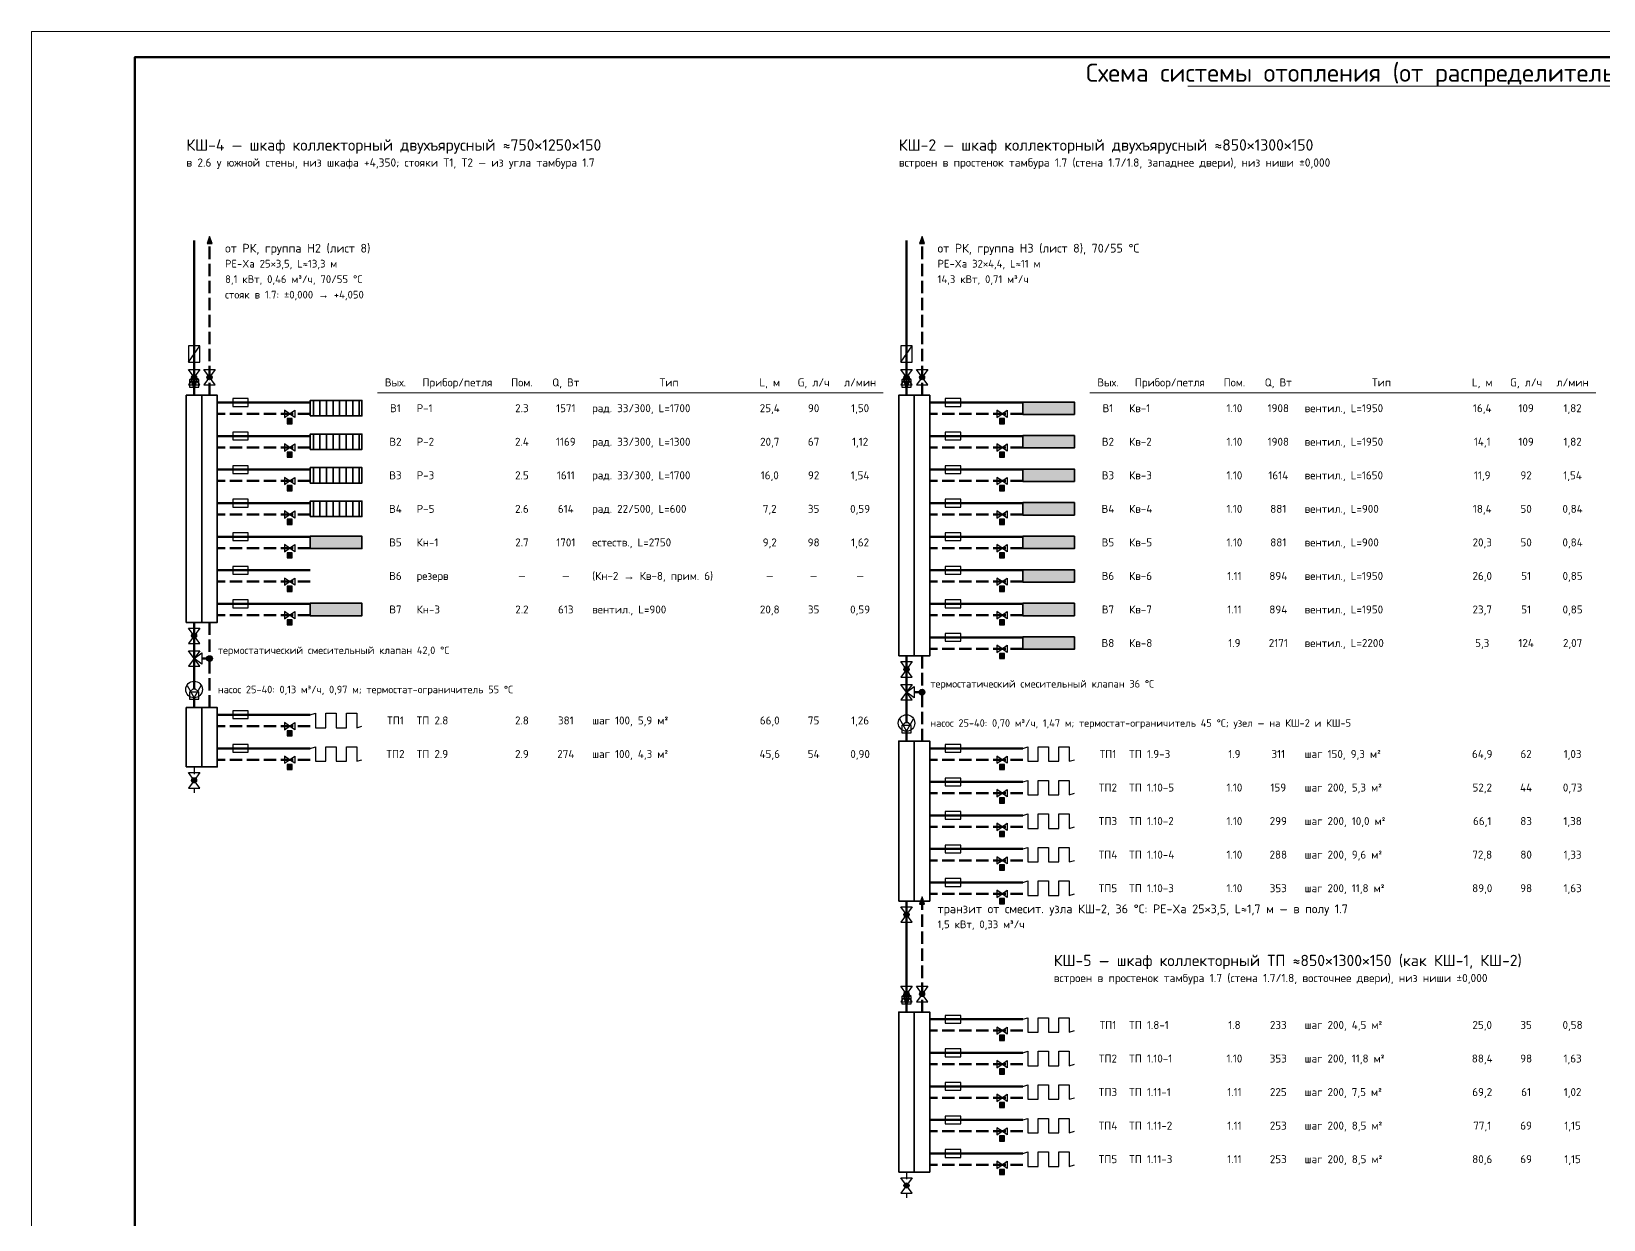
# Paper-space layout 'Лист' of a CAD drawing. Header units: millimetres. Extents: x 0 to 594, y 0 to 420.
# Drawn here: x 0 to 304.5, y 189.8 to 420 of the extents above; entities that cross this region are included whole.
import ezdxf
from ezdxf.enums import TextEntityAlignment as Align

# ---------------------------------------------------------------- set-up
doc = ezdxf.new("R2010")
doc.units = ezdxf.units.MM
doc.linetypes.add('ОВ_ШТРИХ', pattern=[330, 240, -90])
for name, color, linetype, lineweight in [('ОВ_арматура', 7, 'Continuous', 25), ('ОВ_приборы', 7, 'Continuous', 35), ('ОВ_Т1', 1, 'Continuous', 50), ('ОВ_Т11', 6, 'Continuous', 35), ('ОВ_Т2', 5, 'Continuous', 50), ('ОВ_Т21', 4, 'Continuous', 35), ('ОВ_текст', 7, 'Continuous', 18), ('ОВ_ТП', 1, 'Continuous', 13), ('Рамка', 7, 'Continuous', 50), ('Таблицы', 7, 'Continuous', 18), ('Текст', 7, 'Continuous', 18), ('Тонкие', 8, 'Continuous', 13)]:
    doc.layers.add(name, color=color, linetype=linetype, lineweight=lineweight)
doc.styles.add('GOST', font='isocpeur.ttf', dxfattribs={"width": 0.9})

psp = doc.layouts.new('Лист')

# ---------------------------------------------------------------- hatches: boundary and pattern name
at = {"layer": 'ОВ_арматура'}
for points in [[(34.5, 380.3), (34.01, 378.9), (34.99, 378.9)], [(172.5, 380.3), (172.01, 378.9), (172.99, 378.9)], [(31.5, 350.7), (31.99, 352.1), (31.01, 352.1)], [(169.5, 350.7), (169.99, 352.1), (169.01, 352.1)], [(49.5, 344), (50.5, 344), (50.5, 345), (49.5, 345)], [(187.5, 344), (188.5, 344), (188.5, 345), (187.5, 345)], [(49.5, 337.5), (50.5, 337.5), (50.5, 338.5), (49.5, 338.5)], [(187.5, 337.5), (188.5, 337.5), (188.5, 338.5), (187.5, 338.5)], [(49.5, 331), (50.5, 331), (50.5, 332), (49.5, 332)], [(187.5, 331), (188.5, 331), (188.5, 332), (187.5, 332)], [(49.5, 324.5), (50.5, 324.5), (50.5, 325.5), (49.5, 325.5)], [(187.5, 324.5), (188.5, 324.5), (188.5, 325.5), (187.5, 325.5)], [(49.5, 318), (50.5, 318), (50.5, 319), (49.5, 319)], [(187.5, 318), (188.5, 318), (188.5, 319), (187.5, 319)], [(49.5, 311.5), (50.5, 311.5), (50.5, 312.5), (49.5, 312.5)], [(187.5, 311.5), (188.5, 311.5), (188.5, 312.5), (187.5, 312.5)], [(49.5, 305), (50.5, 305), (50.5, 306), (49.5, 306)], [(187.5, 305), (188.5, 305), (188.5, 306), (187.5, 306)], [(187.5, 298.5), (188.5, 298.5), (188.5, 299.5), (187.5, 299.5)], [(49.5, 283.5), (50.5, 283.5), (50.5, 284.5), (49.5, 284.5)], [(49.5, 277), (50.5, 277), (50.5, 278), (49.5, 278)], [(187.5, 277), (188.5, 277), (188.5, 278), (187.5, 278)], [(187.5, 270.5), (188.5, 270.5), (188.5, 271.5), (187.5, 271.5)], [(187.5, 264), (188.5, 264), (188.5, 265), (187.5, 265)], [(187.5, 257.5), (188.5, 257.5), (188.5, 258.5), (187.5, 258.5)], [(172.5, 252.3), (172.01, 250.9), (172.99, 250.9)], [(187.5, 251), (188.5, 251), (188.5, 252), (187.5, 252)], [(169.5, 231.2), (169.99, 232.6), (169.01, 232.6)], [(187.5, 224.5), (188.5, 224.5), (188.5, 225.5), (187.5, 225.5)], [(187.5, 218), (188.5, 218), (188.5, 219), (187.5, 219)], [(187.5, 211.5), (188.5, 211.5), (188.5, 212.5), (187.5, 212.5)], [(187.5, 205), (188.5, 205), (188.5, 206), (187.5, 206)], [(187.5, 198.5), (188.5, 198.5), (188.5, 199.5), (187.5, 199.5)]]:
    psp.add_hatch(color=7, dxfattribs=at).paths.add_polyline_path(points)
h = psp.add_hatch(color=7, dxfattribs=at)
edge = h.paths.add_edge_path()
edge.add_arc((31.5, 353), 0.5, 0, 360)
h = psp.add_hatch(color=7, dxfattribs=at)
edge = h.paths.add_edge_path()
edge.add_arc((34.5, 353), 0.5, 0, 360)
h = psp.add_hatch(color=7, dxfattribs=at)
edge = h.paths.add_edge_path()
edge.add_arc((169.5, 353), 0.5, 0, 360)
h = psp.add_hatch(color=7, dxfattribs=at)
edge = h.paths.add_edge_path()
edge.add_arc((172.5, 353), 0.5, 0, 360)
h = psp.add_hatch(color=7, dxfattribs=at)
edge = h.paths.add_edge_path()
edge.add_arc((31.5, 302.9), 0.5, 0, 360)
h = psp.add_hatch(color=7, dxfattribs=at)
edge = h.paths.add_edge_path()
edge.add_arc((34.5, 298.5), 0.55, 0, 360)
h = psp.add_hatch(color=7, dxfattribs=at)
edge = h.paths.add_edge_path()
edge.add_arc((169.5, 296.4), 0.5, 0, 360)
h = psp.add_hatch(color=7, dxfattribs=at)
edge = h.paths.add_edge_path()
edge.add_arc((172.5, 292), 0.55, 0, 360)
h = psp.add_hatch(color=7, dxfattribs=at)
edge = h.paths.add_edge_path()
edge.add_arc((31.5, 274.9), 0.5, 0, 360)
h = psp.add_hatch(color=7, dxfattribs=at)
edge = h.paths.add_edge_path()
edge.add_arc((169.5, 248.9), 0.5, 0, 360)
h = psp.add_hatch(color=7, dxfattribs=at)
edge = h.paths.add_edge_path()
edge.add_arc((169.5, 233.5), 0.5, 0, 360)
h = psp.add_hatch(color=7, dxfattribs=at)
edge = h.paths.add_edge_path()
edge.add_arc((172.5, 233.5), 0.5, 0, 360)
h = psp.add_hatch(color=7, dxfattribs=at)
edge = h.paths.add_edge_path()
edge.add_arc((169.5, 196.4), 0.5, 0, 360)
at = {"layer": 'ОВ_приборы'}
h = psp.add_hatch(dxfattribs=at)
h.set_pattern_fill('ANSI31', scale=0.4, angle=45)
h.paths.add_polyline_path([(54, 345.5), (64, 345.5), (64, 348.5), (54, 348.5)])
for points in [[(192, 345.8), (202, 345.8), (202, 348.2), (192, 348.2)], [(192, 339.3), (202, 339.3), (202, 341.7), (192, 341.7)], [(192, 332.8), (202, 332.8), (202, 335.2), (192, 335.2)], [(192, 326.3), (202, 326.3), (202, 328.7), (192, 328.7)], [(54, 319.8), (64, 319.8), (64, 322.2), (54, 322.2)], [(192, 319.8), (202, 319.8), (202, 322.2), (192, 322.2)], [(192, 313.3), (202, 313.3), (202, 315.7), (192, 315.7)], [(54, 306.8), (64, 306.8), (64, 309.2), (54, 309.2)], [(192, 306.8), (202, 306.8), (202, 309.2), (192, 309.2)], [(192, 300.3), (202, 300.3), (202, 302.7), (192, 302.7)]]:
    psp.add_hatch(color=1, dxfattribs=at).paths.add_polyline_path(points)
h = psp.add_hatch(dxfattribs=at)
h.set_pattern_fill('ANSI31', scale=0.4, angle=45)
h.paths.add_polyline_path([(54, 339), (64, 339), (64, 342), (54, 342)])
h = psp.add_hatch(dxfattribs=at)
h.set_pattern_fill('ANSI31', scale=0.4, angle=45)
h.paths.add_polyline_path([(54, 332.5), (64, 332.5), (64, 335.5), (54, 335.5)])
h = psp.add_hatch(dxfattribs=at)
h.set_pattern_fill('ANSI31', scale=0.4, angle=45)
h.paths.add_polyline_path([(54, 326), (64, 326), (64, 329), (54, 329)])

# ---------------------------------------------------------------- linework, layer by layer
at = {"layer": 'ОВ_арматура'}
for points in [[(34.5, 380.3), (34.01, 378.9), (34.99, 378.9)], [(172.5, 380.3), (172.01, 378.9), (172.99, 378.9)], [(30.4, 355.9), (32.6, 355.9), (32.6, 359.1), (30.4, 359.1)], [(168.4, 355.9), (170.6, 355.9), (170.6, 359.1), (168.4, 359.1)], [(31.5, 353), (30.4, 354.5), (32.6, 354.5)], [(34.5, 353), (33.4, 354.5), (35.6, 354.5)], [(169.5, 353), (168.4, 354.5), (170.6, 354.5)], [(172.5, 353), (171.4, 354.5), (173.6, 354.5)], [(31.5, 353), (30.4, 351.5), (32.6, 351.5)], [(30.6, 351.1), (32.4, 351.1), (32.4, 352.5), (30.6, 352.5)], [(31.5, 350.7), (31.99, 352.1), (31.01, 352.1)], [(34.5, 353), (33.4, 351.5), (35.6, 351.5)], [(169.5, 353), (168.4, 351.5), (170.6, 351.5)], [(168.6, 351.1), (170.4, 351.1), (170.4, 352.5), (168.6, 352.5)], [(169.5, 350.7), (169.99, 352.1), (169.01, 352.1)], [(172.5, 353), (171.4, 351.5), (173.6, 351.5)], [(39, 347.35), (42, 347.35), (42, 348.85), (39, 348.85)], [(177, 347.35), (180, 347.35), (180, 348.85), (177, 348.85)], [(50, 345.9), (49, 346.6), (49, 345.2)], [(49.5, 344), (50.5, 344), (50.5, 345), (49.5, 345)], [(50, 345.9), (51, 346.6), (51, 345.2)], [(188, 345.9), (187, 346.6), (187, 345.2)], [(187.5, 344), (188.5, 344), (188.5, 345), (187.5, 345)], [(188, 345.9), (189, 346.6), (189, 345.2)], [(39, 340.85), (42, 340.85), (42, 342.35), (39, 342.35)], [(177, 340.85), (180, 340.85), (180, 342.35), (177, 342.35)], [(50, 339.4), (49, 340.1), (49, 338.7)], [(49.5, 337.5), (50.5, 337.5), (50.5, 338.5), (49.5, 338.5)], [(50, 339.4), (51, 340.1), (51, 338.7)], [(188, 339.4), (187, 340.1), (187, 338.7)], [(187.5, 337.5), (188.5, 337.5), (188.5, 338.5), (187.5, 338.5)], [(188, 339.4), (189, 340.1), (189, 338.7)], [(39, 334.35), (42, 334.35), (42, 335.85), (39, 335.85)], [(177, 334.35), (180, 334.35), (180, 335.85), (177, 335.85)], [(50, 332.9), (49, 333.6), (49, 332.2)], [(49.5, 331), (50.5, 331), (50.5, 332), (49.5, 332)], [(50, 332.9), (51, 333.6), (51, 332.2)], [(188, 332.9), (187, 333.6), (187, 332.2)], [(187.5, 331), (188.5, 331), (188.5, 332), (187.5, 332)], [(188, 332.9), (189, 333.6), (189, 332.2)], [(39, 327.85), (42, 327.85), (42, 329.35), (39, 329.35)], [(177, 327.85), (180, 327.85), (180, 329.35), (177, 329.35)], [(50, 326.4), (49, 327.1), (49, 325.7)], [(50, 326.4), (51, 327.1), (51, 325.7)], [(188, 326.4), (187, 327.1), (187, 325.7)], [(188, 326.4), (189, 327.1), (189, 325.7)], [(39, 321.35), (42, 321.35), (42, 322.85), (39, 322.85)], [(49.5, 324.5), (50.5, 324.5), (50.5, 325.5), (49.5, 325.5)], [(177, 321.35), (180, 321.35), (180, 322.85), (177, 322.85)], [(187.5, 324.5), (188.5, 324.5), (188.5, 325.5), (187.5, 325.5)], [(50, 319.9), (49, 320.6), (49, 319.2)], [(50, 319.9), (51, 320.6), (51, 319.2)], [(188, 319.9), (187, 320.6), (187, 319.2)], [(188, 319.9), (189, 320.6), (189, 319.2)], [(49.5, 318), (50.5, 318), (50.5, 319), (49.5, 319)], [(187.5, 318), (188.5, 318), (188.5, 319), (187.5, 319)], [(39, 314.85), (42, 314.85), (42, 316.35), (39, 316.35)], [(50, 313.4), (49, 314.1), (49, 312.7)], [(50, 313.4), (51, 314.1), (51, 312.7)], [(177, 314.85), (180, 314.85), (180, 316.35), (177, 316.35)], [(188, 313.4), (187, 314.1), (187, 312.7)], [(188, 313.4), (189, 314.1), (189, 312.7)], [(49.5, 311.5), (50.5, 311.5), (50.5, 312.5), (49.5, 312.5)], [(187.5, 311.5), (188.5, 311.5), (188.5, 312.5), (187.5, 312.5)], [(39, 308.35), (42, 308.35), (42, 309.85), (39, 309.85)], [(50, 306.9), (49, 307.6), (49, 306.2)], [(50, 306.9), (51, 307.6), (51, 306.2)], [(177, 308.35), (180, 308.35), (180, 309.85), (177, 309.85)], [(188, 306.9), (187, 307.6), (187, 306.2)], [(188, 306.9), (189, 307.6), (189, 306.2)], [(49.5, 305), (50.5, 305), (50.5, 306), (49.5, 306)], [(187.5, 305), (188.5, 305), (188.5, 306), (187.5, 306)], [(31.5, 302.9), (30.4, 304.4), (32.6, 304.4)], [(31.5, 302.9), (30.4, 301.4), (32.6, 301.4)], [(177, 301.85), (180, 301.85), (180, 303.35), (177, 303.35)], [(31.5, 298.5), (30.4, 300), (32.6, 300)], [(31.5, 298.5), (30.4, 297), (32.6, 297)], [(31.5, 298.5), (33, 299.6), (33, 297.4)], [(188, 300.4), (187, 301.1), (187, 299.7)], [(187.5, 298.5), (188.5, 298.5), (188.5, 299.5), (187.5, 299.5)], [(188, 300.4), (189, 301.1), (189, 299.7)], [(169.5, 296.4), (168.4, 297.9), (170.6, 297.9)], [(169.5, 296.4), (168.4, 294.9), (170.6, 294.9)], [(169.5, 292), (168.4, 293.5), (170.6, 293.5)], [(169.5, 292), (171, 293.1), (171, 290.9)], [(30.6, 290.6), (32.4, 290.6), (32.4, 292), (30.6, 292)], [(169.5, 292), (168.4, 290.5), (170.6, 290.5)], [(39, 286.85), (42, 286.85), (42, 288.35), (39, 288.35)], [(50, 285.4), (49, 286.1), (49, 284.7)], [(49.5, 283.5), (50.5, 283.5), (50.5, 284.5), (49.5, 284.5)], [(50, 285.4), (51, 286.1), (51, 284.7)], [(168.6, 284.1), (170.4, 284.1), (170.4, 285.5), (168.6, 285.5)], [(39, 280.35), (42, 280.35), (42, 281.85), (39, 281.85)], [(177, 280.35), (180, 280.35), (180, 281.85), (177, 281.85)], [(50, 278.9), (49, 279.6), (49, 278.2)], [(49.5, 277), (50.5, 277), (50.5, 278), (49.5, 278)], [(50, 278.9), (51, 279.6), (51, 278.2)], [(188, 278.9), (187, 279.6), (187, 278.2)], [(187.5, 277), (188.5, 277), (188.5, 278), (187.5, 278)], [(188, 278.9), (189, 279.6), (189, 278.2)], [(31.5, 274.9), (30.4, 276.4), (32.6, 276.4)], [(31.5, 274.9), (30.4, 273.4), (32.6, 273.4)], [(177, 273.85), (180, 273.85), (180, 275.35), (177, 275.35)], [(188, 272.4), (187, 273.1), (187, 271.7)], [(187.5, 270.5), (188.5, 270.5), (188.5, 271.5), (187.5, 271.5)], [(188, 272.4), (189, 273.1), (189, 271.7)], [(177, 267.35), (180, 267.35), (180, 268.85), (177, 268.85)], [(188, 265.9), (187, 266.6), (187, 265.2)], [(187.5, 264), (188.5, 264), (188.5, 265), (187.5, 265)], [(188, 265.9), (189, 266.6), (189, 265.2)], [(177, 260.85), (180, 260.85), (180, 262.35), (177, 262.35)], [(188, 259.4), (187, 260.1), (187, 258.7)], [(188, 259.4), (189, 260.1), (189, 258.7)], [(177, 254.35), (180, 254.35), (180, 255.85), (177, 255.85)], [(187.5, 257.5), (188.5, 257.5), (188.5, 258.5), (187.5, 258.5)], [(188, 252.9), (187, 253.6), (187, 252.2)], [(188, 252.9), (189, 253.6), (189, 252.2)], [(169.5, 248.9), (168.4, 250.4), (170.6, 250.4)], [(172.5, 252.3), (172.01, 250.9), (172.99, 250.9)], [(187.5, 251), (188.5, 251), (188.5, 252), (187.5, 252)], [(169.5, 248.9), (168.4, 247.4), (170.6, 247.4)], [(169.5, 233.5), (168.4, 235), (170.6, 235)], [(172.5, 233.5), (171.4, 235), (173.6, 235)], [(169.5, 233.5), (168.4, 232), (170.6, 232)], [(168.6, 231.6), (170.4, 231.6), (170.4, 233), (168.6, 233)], [(169.5, 231.2), (169.99, 232.6), (169.01, 232.6)], [(172.5, 233.5), (171.4, 232), (173.6, 232)], [(177, 227.85), (180, 227.85), (180, 229.35), (177, 229.35)], [(188, 226.4), (187, 227.1), (187, 225.7)], [(187.5, 224.5), (188.5, 224.5), (188.5, 225.5), (187.5, 225.5)], [(188, 226.4), (189, 227.1), (189, 225.7)], [(177, 221.35), (180, 221.35), (180, 222.85), (177, 222.85)], [(188, 219.9), (187, 220.6), (187, 219.2)], [(188, 219.9), (189, 220.6), (189, 219.2)], [(177, 214.85), (180, 214.85), (180, 216.35), (177, 216.35)], [(187.5, 218), (188.5, 218), (188.5, 219), (187.5, 219)], [(188, 213.4), (187, 214.1), (187, 212.7)], [(188, 213.4), (189, 214.1), (189, 212.7)], [(187.5, 211.5), (188.5, 211.5), (188.5, 212.5), (187.5, 212.5)], [(177, 208.35), (180, 208.35), (180, 209.85), (177, 209.85)], [(188, 206.9), (187, 207.6), (187, 206.2)], [(188, 206.9), (189, 207.6), (189, 206.2)], [(187.5, 205), (188.5, 205), (188.5, 206), (187.5, 206)], [(177, 201.85), (180, 201.85), (180, 203.35), (177, 203.35)], [(188, 200.4), (187, 201.1), (187, 199.7)], [(188, 200.4), (189, 201.1), (189, 199.7)], [(187.5, 198.5), (188.5, 198.5), (188.5, 199.5), (187.5, 199.5)], [(169.5, 196.4), (168.4, 197.9), (170.6, 197.9)], [(169.5, 196.4), (168.4, 194.9), (170.6, 194.9)]]:
    psp.add_lwpolyline(points, close=True, dxfattribs=at)
for points in [[(30.4, 355.9), (32.6, 359.1)], [(168.4, 355.9), (170.6, 359.1)], [(30.6, 352.5), (31.5, 353.3)], [(32.4, 352.5), (31.5, 353.3)], [(168.6, 352.5), (169.5, 353.3)], [(170.4, 352.5), (169.5, 353.3)], [(31.5, 349.5), (31.5, 351.1)], [(169.5, 349.5), (169.5, 351.1)], [(31.5, 305.5), (31.5, 304.1)], [(31.5, 301.4), (31.5, 300.5)], [(169.5, 299), (169.5, 297.6)], [(30.14, 293.3), (31.5, 290.9), (32.86, 293.3)], [(30.6, 292), (31.5, 292.8)], [(32.4, 292), (31.5, 292.8)], [(169.5, 294.9), (169.5, 294)], [(31.5, 289), (31.5, 290.6)], [(168.14, 286.8), (169.5, 284.4), (170.86, 286.8)], [(168.6, 285.5), (169.5, 286.3)], [(170.4, 285.5), (169.5, 286.3)], [(169.5, 282.5), (169.5, 284.1)], [(31.5, 277.5), (31.5, 276.1)], [(31.5, 273.4), (31.5, 272.5)], [(169.5, 251.5), (169.5, 250.1)], [(169.5, 247.4), (169.5, 246.5)], [(168.6, 233), (169.5, 233.8)], [(170.4, 233), (169.5, 233.8)], [(169.5, 230), (169.5, 231.6)], [(169.5, 199), (169.5, 197.6)], [(169.5, 194.9), (169.5, 194)]]:
    psp.add_lwpolyline(points, dxfattribs=at)
for centre, radius in [((31.5, 353), 0.5), ((34.5, 353), 0.5), ((169.5, 353), 0.5), ((172.5, 353), 0.5), ((31.5, 302.9), 0.5), ((34.5, 298.5), 0.55), ((169.5, 296.4), 0.5), ((31.5, 292.5), 1.6), ((172.5, 292), 0.55), ((169.5, 286), 1.6), ((31.5, 274.9), 0.5), ((169.5, 248.9), 0.5), ((169.5, 233.5), 0.5), ((172.5, 233.5), 0.5), ((169.5, 196.4), 0.5)]:
    psp.add_circle(centre, radius, dxfattribs=at)
at = {"layer": 'ОВ_приборы'}
for points in [[(54, 345.5), (64, 345.5), (64, 348.5), (54, 348.5)], [(192, 345.8), (202, 345.8), (202, 348.2), (192, 348.2)], [(54, 339), (64, 339), (64, 342), (54, 342)], [(192, 339.3), (202, 339.3), (202, 341.7), (192, 341.7)], [(54, 332.5), (64, 332.5), (64, 335.5), (54, 335.5)], [(192, 332.8), (202, 332.8), (202, 335.2), (192, 335.2)], [(54, 326), (64, 326), (64, 329), (54, 329)], [(192, 326.3), (202, 326.3), (202, 328.7), (192, 328.7)], [(54, 319.8), (64, 319.8), (64, 322.2), (54, 322.2)], [(192, 319.8), (202, 319.8), (202, 322.2), (192, 322.2)], [(192, 313.3), (202, 313.3), (202, 315.7), (192, 315.7)], [(54, 306.8), (64, 306.8), (64, 309.2), (54, 309.2)], [(192, 306.8), (202, 306.8), (202, 309.2), (192, 309.2)], [(192, 300.3), (202, 300.3), (202, 302.7), (192, 302.7)]]:
    psp.add_lwpolyline(points, close=True, dxfattribs=at)
at = {"layer": 'ОВ_Т1', "lineweight": 50}
for points in [[(31.5, 349.5), (31.5, 379.5)], [(169.5, 349.5), (169.5, 379.5)], [(36, 348.1), (54, 348.1)], [(174, 348.1), (192, 348.1)], [(36, 341.6), (54, 341.6)], [(174, 341.6), (192, 341.6)], [(36, 335.1), (54, 335.1)], [(174, 335.1), (192, 335.1)], [(36, 328.6), (54, 328.6)], [(174, 328.6), (192, 328.6)], [(36, 322.1), (54, 322.1)], [(174, 322.1), (192, 322.1)], [(36, 315.6), (54, 315.6)], [(174, 315.6), (192, 315.6)], [(36, 309.1), (54, 309.1)], [(174, 309.1), (192, 309.1)], [(31.5, 305.5), (31.5, 292.5)], [(174, 302.6), (192, 302.6)], [(169.5, 299), (169.5, 286)]]:
    psp.add_lwpolyline(points, dxfattribs=at)
at = {"layer": 'ОВ_Т1', "lineweight": 35}
for points in [[(30, 305.5), (33, 305.5), (33, 349.5), (30, 349.5)], [(168, 299), (171, 299), (171, 349.5), (168, 349.5)]]:
    psp.add_lwpolyline(points, close=True, dxfattribs=at)
at = {"layer": 'ОВ_Т11', "lineweight": 50}
for points in [[(31.5, 290.9), (31.5, 289)], [(36, 287.6), (54, 287.6)], [(169.5, 284.4), (169.5, 282.5)], [(36, 281.1), (54, 281.1)], [(174, 281.1), (192, 281.1)], [(174, 274.6), (192, 274.6)], [(174, 268.1), (192, 268.1)], [(174, 261.6), (192, 261.6)], [(174, 255.1), (192, 255.1)], [(169.5, 230), (169.5, 251.5)], [(174, 228.6), (192, 228.6)], [(174, 222.1), (192, 222.1)], [(174, 215.6), (192, 215.6)], [(174, 209.1), (192, 209.1)], [(174, 202.6), (192, 202.6)]]:
    psp.add_lwpolyline(points, dxfattribs=at)
at = {"layer": 'ОВ_Т11', "lineweight": 35}
for points in [[(30, 277.5), (33, 277.5), (33, 289), (30, 289)], [(168, 251.5), (171, 251.5), (171, 282.5), (168, 282.5)], [(168, 199), (171, 199), (171, 230), (168, 230)]]:
    psp.add_lwpolyline(points, close=True, dxfattribs=at)
at = {"layer": 'ОВ_Т2', "linetype": 'ОВ_ШТРИХ', "lineweight": 50, "ltscale": 0.01}
for points in [[(34.5, 349.5), (34.5, 379.5)], [(172.5, 349.5), (172.5, 379.5)], [(54, 345.9), (36, 345.9)], [(192, 345.9), (174, 345.9)], [(54, 339.4), (36, 339.4)], [(192, 339.4), (174, 339.4)], [(54, 332.9), (36, 332.9)], [(192, 332.9), (174, 332.9)], [(54, 326.4), (36, 326.4)], [(192, 326.4), (174, 326.4)], [(54, 319.9), (36, 319.9)], [(192, 319.9), (174, 319.9)], [(54, 313.4), (36, 313.4)], [(192, 313.4), (174, 313.4)], [(34.5, 305.5), (34.5, 298.5)], [(54, 306.9), (36, 306.9)], [(192, 306.9), (174, 306.9)], [(172.5, 299), (172.5, 292)], [(192, 300.4), (174, 300.4)]]:
    psp.add_lwpolyline(points, dxfattribs=at)
at = {"layer": 'ОВ_Т2', "lineweight": 35}
for points in [[(33, 305.5), (36, 305.5), (36, 349.5), (33, 349.5)], [(171, 299), (174, 299), (174, 349.5), (171, 349.5)]]:
    psp.add_lwpolyline(points, close=True, dxfattribs=at)
at = {"layer": 'ОВ_Т21', "linetype": 'ОВ_ШТРИХ', "lineweight": 50, "ltscale": 0.01}
for points in [[(33, 298.5), (34.5, 298.5)], [(34.5, 289), (34.5, 298.5)], [(171, 292), (172.5, 292)], [(172.5, 282.5), (172.5, 292)], [(54, 285.4), (36, 285.4)], [(54, 278.9), (36, 278.9)], [(192, 278.9), (174, 278.9)], [(192, 272.4), (174, 272.4)], [(192, 265.9), (174, 265.9)], [(192, 259.4), (174, 259.4)], [(192, 252.9), (174, 252.9)], [(172.5, 230), (172.5, 251.5)], [(192, 226.4), (174, 226.4)], [(192, 219.9), (174, 219.9)], [(192, 213.4), (174, 213.4)], [(192, 206.9), (174, 206.9)], [(192, 200.4), (174, 200.4)]]:
    psp.add_lwpolyline(points, dxfattribs=at)
at = {"layer": 'ОВ_Т21', "lineweight": 35}
for points in [[(33, 277.5), (36, 277.5), (36, 289), (33, 289)], [(171, 251.5), (174, 251.5), (174, 282.5), (171, 282.5)], [(171, 199), (174, 199), (174, 230), (171, 230)]]:
    psp.add_lwpolyline(points, close=True, dxfattribs=at)
at = {"layer": 'ОВ_текст'}
for points in [[(67, 350), (165, 350)], [(205, 350), (303, 350)]]:
    psp.add_lwpolyline(points, dxfattribs=at)
at = {"layer": 'ОВ_ТП', "lineweight": 25}
for points in [[(54, 287.6), (55, 287.9), (55, 285.1), (57, 285.1), (57, 287.9), (59, 287.9), (59, 285.1), (61, 285.1), (61, 287.9), (63, 287.9), (63, 285.1), (64, 285.4)], [(54, 281.1), (55, 281.4), (55, 278.6), (57, 278.6), (57, 281.4), (59, 281.4), (59, 278.6), (61, 278.6), (61, 281.4), (63, 281.4), (63, 278.6), (64, 278.9)], [(192, 281.1), (193, 281.4), (193, 278.6), (195, 278.6), (195, 281.4), (197, 281.4), (197, 278.6), (199, 278.6), (199, 281.4), (201, 281.4), (201, 278.6), (202, 278.9)], [(192, 274.6), (193, 274.9), (193, 272.1), (195, 272.1), (195, 274.9), (197, 274.9), (197, 272.1), (199, 272.1), (199, 274.9), (201, 274.9), (201, 272.1), (202, 272.4)], [(192, 268.1), (193, 268.4), (193, 265.6), (195, 265.6), (195, 268.4), (197, 268.4), (197, 265.6), (199, 265.6), (199, 268.4), (201, 268.4), (201, 265.6), (202, 265.9)], [(192, 261.6), (193, 261.9), (193, 259.1), (195, 259.1), (195, 261.9), (197, 261.9), (197, 259.1), (199, 259.1), (199, 261.9), (201, 261.9), (201, 259.1), (202, 259.4)], [(192, 255.1), (193, 255.4), (193, 252.6), (195, 252.6), (195, 255.4), (197, 255.4), (197, 252.6), (199, 252.6), (199, 255.4), (201, 255.4), (201, 252.6), (202, 252.9)], [(192, 228.6), (193, 228.9), (193, 226.1), (195, 226.1), (195, 228.9), (197, 228.9), (197, 226.1), (199, 226.1), (199, 228.9), (201, 228.9), (201, 226.1), (202, 226.4)], [(192, 222.1), (193, 222.4), (193, 219.6), (195, 219.6), (195, 222.4), (197, 222.4), (197, 219.6), (199, 219.6), (199, 222.4), (201, 222.4), (201, 219.6), (202, 219.9)], [(192, 215.6), (193, 215.9), (193, 213.1), (195, 213.1), (195, 215.9), (197, 215.9), (197, 213.1), (199, 213.1), (199, 215.9), (201, 215.9), (201, 213.1), (202, 213.4)], [(192, 209.1), (193, 209.4), (193, 206.6), (195, 206.6), (195, 209.4), (197, 209.4), (197, 206.6), (199, 206.6), (199, 209.4), (201, 209.4), (201, 206.6), (202, 206.9)], [(192, 202.6), (193, 202.9), (193, 200.1), (195, 200.1), (195, 202.9), (197, 202.9), (197, 200.1), (199, 200.1), (199, 202.9), (201, 202.9), (201, 200.1), (202, 200.4)]]:
    psp.add_lwpolyline(points, dxfattribs=at)
at = {"layer": 'Рамка', "lineweight": 50}
psp.add_lwpolyline([(20, 5), (589, 5), (589, 415), (20, 415)], close=True, dxfattribs=at)
at = {"layer": 'Таблицы', "lineweight": 18}
psp.add_line((223.96, 409.38), (376.04, 409.38), dxfattribs=at)
at = {"layer": 'Тонкие'}
psp.add_lwpolyline([(0, 0), (594, 0), (594, 420), (0, 420)], close=True, dxfattribs=at)

# ---------------------------------------------------------------- texts
at = {"layer": 'ОВ_текст', "style": 'GOST'}
for s, height, p in [('КШ-4 — шкаф коллекторный двухъярусный ≈750×1250×150', 2.2, (30, 398)), ('КШ-2 — шкаф коллекторный двухъярусный ≈850×1300×150', 2.2, (168, 398)), ('в 2.6 у южной стены, низ шкафа +4,350; стояки Т1, Т2 — из угла тамбура 1.7', 1.6, (30, 394.6)), ('встроен в простенок тамбура 1.7 (стена 1.7/1.8, западнее двери), низ ниши ±0,000', 1.6, (168, 394.6)), ('от РК, группа Н2 (лист 8)', 1.7, (37.5, 378)), ('от РК, группа Н3 (лист 8), 70/55 °С', 1.7, (175.5, 378)), ('PE-Xa 25×3,5, L≈13,3 м', 1.5, (37.5, 375)), ('PE-Xa 32×4,4, L≈11 м', 1.5, (175.5, 375)), ('8,1 кВт, 0,46 м³/ч, 70/55 °С', 1.5, (37.5, 372)), ('14,3 кВт, 0,71 м³/ч', 1.5, (175.5, 372)), ('стояк в 1.7: ±0,000 → +4,050', 1.5, (37.5, 369)), ('Р-1', 1.55, (74.6, 347)), ('рад. 33/300, L=1700', 1.55, (108.6, 347)), ('Кв-1', 1.55, (212.6, 347)), ('вентил., L=1950', 1.55, (246.6, 347)), ('Р-2', 1.55, (74.6, 340.5)), ('рад. 33/300, L=1300', 1.55, (108.6, 340.5)), ('Кв-2', 1.55, (212.6, 340.5)), ('вентил., L=1950', 1.55, (246.6, 340.5)), ('Р-3', 1.55, (74.6, 334)), ('рад. 33/300, L=1700', 1.55, (108.6, 334)), ('Кв-3', 1.55, (212.6, 334)), ('вентил., L=1650', 1.55, (246.6, 334)), ('Р-5', 1.55, (74.6, 327.5)), ('рад. 22/500, L=600', 1.55, (108.6, 327.5)), ('Кв-4', 1.55, (212.6, 327.5)), ('вентил., L=900', 1.55, (246.6, 327.5)), ('Кн-1', 1.55, (74.6, 321)), ('естеств., L=2750', 1.55, (108.6, 321)), ('Кв-5', 1.55, (212.6, 321)), ('вентил., L=900', 1.55, (246.6, 321)), ('резерв', 1.55, (74.6, 314.5)), ('(Кн-2 → Кв-8, прим. 6)', 1.55, (108.6, 314.5)), ('Кв-6', 1.55, (212.6, 314.5)), ('вентил., L=1950', 1.55, (246.6, 314.5)), ('Кн-3', 1.55, (74.6, 308)), ('вентил., L=900', 1.55, (108.6, 308)), ('Кв-7', 1.55, (212.6, 308)), ('вентил., L=1950', 1.55, (246.6, 308)), ('Кв-8', 1.55, (212.6, 301.5)), ('вентил., L=2200', 1.55, (246.6, 301.5)), ('термостатический смесительный клапан 42,0 °С', 1.45, (36.1, 300.1)), ('насос 25-40: 0,13 м³/ч, 0,97 м; термостат-ограничитель 55 °С', 1.45, (36.1, 292.5)), ('термостатический смесительный клапан 36 °С', 1.45, (174.1, 293.6)), ('ТП 2.8', 1.55, (74.6, 286.5)), ('шаг 100, 5,9 м²', 1.55, (108.6, 286.5)), ('насос 25-40: 0,70 м³/ч, 1,47 м; термостат-ограничитель 45 °С; узел — на КШ-2 и КШ-5', 1.45, (174.1, 286)), ('ТП 2.9', 1.55, (74.6, 280)), ('шаг 100, 4,3 м²', 1.55, (108.6, 280)), ('ТП 1.9-3', 1.55, (212.6, 280)), ('шаг 150, 9,3 м²', 1.55, (246.6, 280)), ('ТП 1.10-5', 1.55, (212.6, 273.5)), ('шаг 200, 5,3 м²', 1.55, (246.6, 273.5)), ('ТП 1.10-2', 1.55, (212.6, 267)), ('шаг 200, 10,0 м²', 1.55, (246.6, 267)), ('ТП 1.10-4', 1.55, (212.6, 260.5)), ('шаг 200, 9,6 м²', 1.55, (246.6, 260.5)), ('ТП 1.10-3', 1.55, (212.6, 254)), ('шаг 200, 11,8 м²', 1.55, (246.6, 254)), ('транзит от смесит. узла КШ-2, 36 °С: PE-Xa 25×3,5, L≈1,7 м — в полу 1.7', 1.7, (175.5, 250)), ('1,5 кВт, 0,33 м³/ч', 1.5, (175.5, 247)), ('КШ-5 — шкаф коллекторный ТП ≈850×1300×150 (как КШ-1, КШ-2)', 2.2, (198, 240)), ('встроен в простенок тамбура 1.7 (стена 1.7/1.8, восточнее двери), низ ниши ±0,000', 1.6, (198, 236.6)), ('ТП 1.8-1', 1.55, (212.6, 227.5)), ('шаг 200, 4,5 м²', 1.55, (246.6, 227.5)), ('ТП 1.10-1', 1.55, (212.6, 221)), ('шаг 200, 11,8 м²', 1.55, (246.6, 221)), ('ТП 1.11-1', 1.55, (212.6, 214.5)), ('шаг 200, 7,5 м²', 1.55, (246.6, 214.5)), ('ТП 1.11-2', 1.55, (212.6, 208)), ('шаг 200, 8,5 м²', 1.55, (246.6, 208)), ('ТП 1.11-3', 1.55, (212.6, 201.5)), ('шаг 200, 8,5 м²', 1.55, (246.6, 201.5))]:
    psp.add_text(s, height=height, dxfattribs=at).set_placement(p, align=Align.MIDDLE_LEFT)
for s, p in [('Вых.', (70.5, 352)), ('Прибор/петля', (82.5, 352)), ('Пом.', (95, 352)), ('Q, Вт', (103.5, 352)), ('Тип', (123.5, 352)), ('L, м', (143, 352)), ('G, л/ч', (151.5, 352)), ('л/мин', (160.5, 352)), ('Вых.', (208.5, 352)), ('Прибор/петля', (220.5, 352)), ('Пом.', (233, 352)), ('Q, Вт', (241.5, 352)), ('Тип', (261.5, 352)), ('L, м', (281, 352)), ('G, л/ч', (289.5, 352)), ('л/мин', (298.5, 352)), ('В1', (70.5, 347)), ('2.3', (95, 347)), ('1571', (103.5, 347)), ('25,4', (143, 347)), ('90', (151.5, 347)), ('1,50', (160.5, 347)), ('В1', (208.5, 347)), ('1.10', (233, 347)), ('1908', (241.5, 347)), ('16,4', (281, 347)), ('109', (289.5, 347)), ('1,82', (298.5, 347)), ('В2', (70.5, 340.5)), ('2.4', (95, 340.5)), ('1169', (103.5, 340.5)), ('20,7', (143, 340.5)), ('67', (151.5, 340.5)), ('1,12', (160.5, 340.5)), ('В2', (208.5, 340.5)), ('1.10', (233, 340.5)), ('1908', (241.5, 340.5)), ('14,1', (281, 340.5)), ('109', (289.5, 340.5)), ('1,82', (298.5, 340.5)), ('В3', (70.5, 334)), ('2.5', (95, 334)), ('1611', (103.5, 334)), ('16,0', (143, 334)), ('92', (151.5, 334)), ('1,54', (160.5, 334)), ('В3', (208.5, 334)), ('1.10', (233, 334)), ('1614', (241.5, 334)), ('11,9', (281, 334)), ('92', (289.5, 334)), ('1,54', (298.5, 334)), ('В4', (70.5, 327.5)), ('2.6', (95, 327.5)), ('614', (103.5, 327.5)), ('7,2', (143, 327.5)), ('35', (151.5, 327.5)), ('0,59', (160.5, 327.5)), ('В4', (208.5, 327.5)), ('1.10', (233, 327.5)), ('881', (241.5, 327.5)), ('18,4', (281, 327.5)), ('50', (289.5, 327.5)), ('0,84', (298.5, 327.5)), ('В5', (70.5, 321)), ('2.7', (95, 321)), ('1701', (103.5, 321)), ('9,2', (143, 321)), ('98', (151.5, 321)), ('1,62', (160.5, 321)), ('В5', (208.5, 321)), ('1.10', (233, 321)), ('881', (241.5, 321)), ('20,3', (281, 321)), ('50', (289.5, 321)), ('0,84', (298.5, 321)), ('В6', (70.5, 314.5)), ('—', (95, 314.5)), ('—', (103.5, 314.5)), ('—', (143, 314.5)), ('—', (151.5, 314.5)), ('—', (160.5, 314.5)), ('В6', (208.5, 314.5)), ('1.11', (233, 314.5)), ('894', (241.5, 314.5)), ('26,0', (281, 314.5)), ('51', (289.5, 314.5)), ('0,85', (298.5, 314.5)), ('В7', (70.5, 308)), ('2.2', (95, 308)), ('613', (103.5, 308)), ('20,8', (143, 308)), ('35', (151.5, 308)), ('0,59', (160.5, 308)), ('В7', (208.5, 308)), ('1.11', (233, 308)), ('894', (241.5, 308)), ('23,7', (281, 308)), ('51', (289.5, 308)), ('0,85', (298.5, 308)), ('В8', (208.5, 301.5)), ('1.9', (233, 301.5)), ('2171', (241.5, 301.5)), ('5,3', (281, 301.5)), ('124', (289.5, 301.5)), ('2,07', (298.5, 301.5)), ('ТП1', (70.5, 286.5)), ('2.8', (95, 286.5)), ('381', (103.5, 286.5)), ('66,0', (143, 286.5)), ('75', (151.5, 286.5)), ('1,26', (160.5, 286.5)), ('ТП2', (70.5, 280)), ('2.9', (95, 280)), ('274', (103.5, 280)), ('45,6', (143, 280)), ('54', (151.5, 280)), ('0,90', (160.5, 280)), ('ТП1', (208.5, 280)), ('1.9', (233, 280)), ('311', (241.5, 280)), ('64,9', (281, 280)), ('62', (289.5, 280)), ('1,03', (298.5, 280)), ('ТП2', (208.5, 273.5)), ('1.10', (233, 273.5)), ('159', (241.5, 273.5)), ('52,2', (281, 273.5)), ('44', (289.5, 273.5)), ('0,73', (298.5, 273.5)), ('ТП3', (208.5, 267)), ('1.10', (233, 267)), ('299', (241.5, 267)), ('66,1', (281, 267)), ('83', (289.5, 267)), ('1,38', (298.5, 267)), ('ТП4', (208.5, 260.5)), ('1.10', (233, 260.5)), ('288', (241.5, 260.5)), ('72,8', (281, 260.5)), ('80', (289.5, 260.5)), ('1,33', (298.5, 260.5)), ('ТП5', (208.5, 254)), ('1.10', (233, 254)), ('353', (241.5, 254)), ('89,0', (281, 254)), ('98', (289.5, 254)), ('1,63', (298.5, 254)), ('ТП1', (208.5, 227.5)), ('1.8', (233, 227.5)), ('233', (241.5, 227.5)), ('25,0', (281, 227.5)), ('35', (289.5, 227.5)), ('0,58', (298.5, 227.5)), ('ТП2', (208.5, 221)), ('1.10', (233, 221)), ('353', (241.5, 221)), ('88,4', (281, 221)), ('98', (289.5, 221)), ('1,63', (298.5, 221)), ('ТП3', (208.5, 214.5)), ('1.11', (233, 214.5)), ('225', (241.5, 214.5)), ('69,2', (281, 214.5)), ('61', (289.5, 214.5)), ('1,02', (298.5, 214.5)), ('ТП4', (208.5, 208)), ('1.11', (233, 208)), ('253', (241.5, 208)), ('77,1', (281, 208)), ('69', (289.5, 208)), ('1,15', (298.5, 208)), ('ТП5', (208.5, 201.5)), ('1.11', (233, 201.5)), ('253', (241.5, 201.5)), ('80,6', (281, 201.5)), ('69', (289.5, 201.5)), ('1,15', (298.5, 201.5))]:
    psp.add_text(s, height=1.55, dxfattribs=at).set_placement(p, align=Align.MIDDLE_CENTER)
at = {"layer": 'Текст', "style": 'GOST'}
psp.add_text('Схема системы отопления (от распределительного коллектора топочной до приборов)', height=3.5, dxfattribs=at).set_placement((300, 412), align=Align.MIDDLE_CENTER)

doc.saveas('drawing.dxf')
